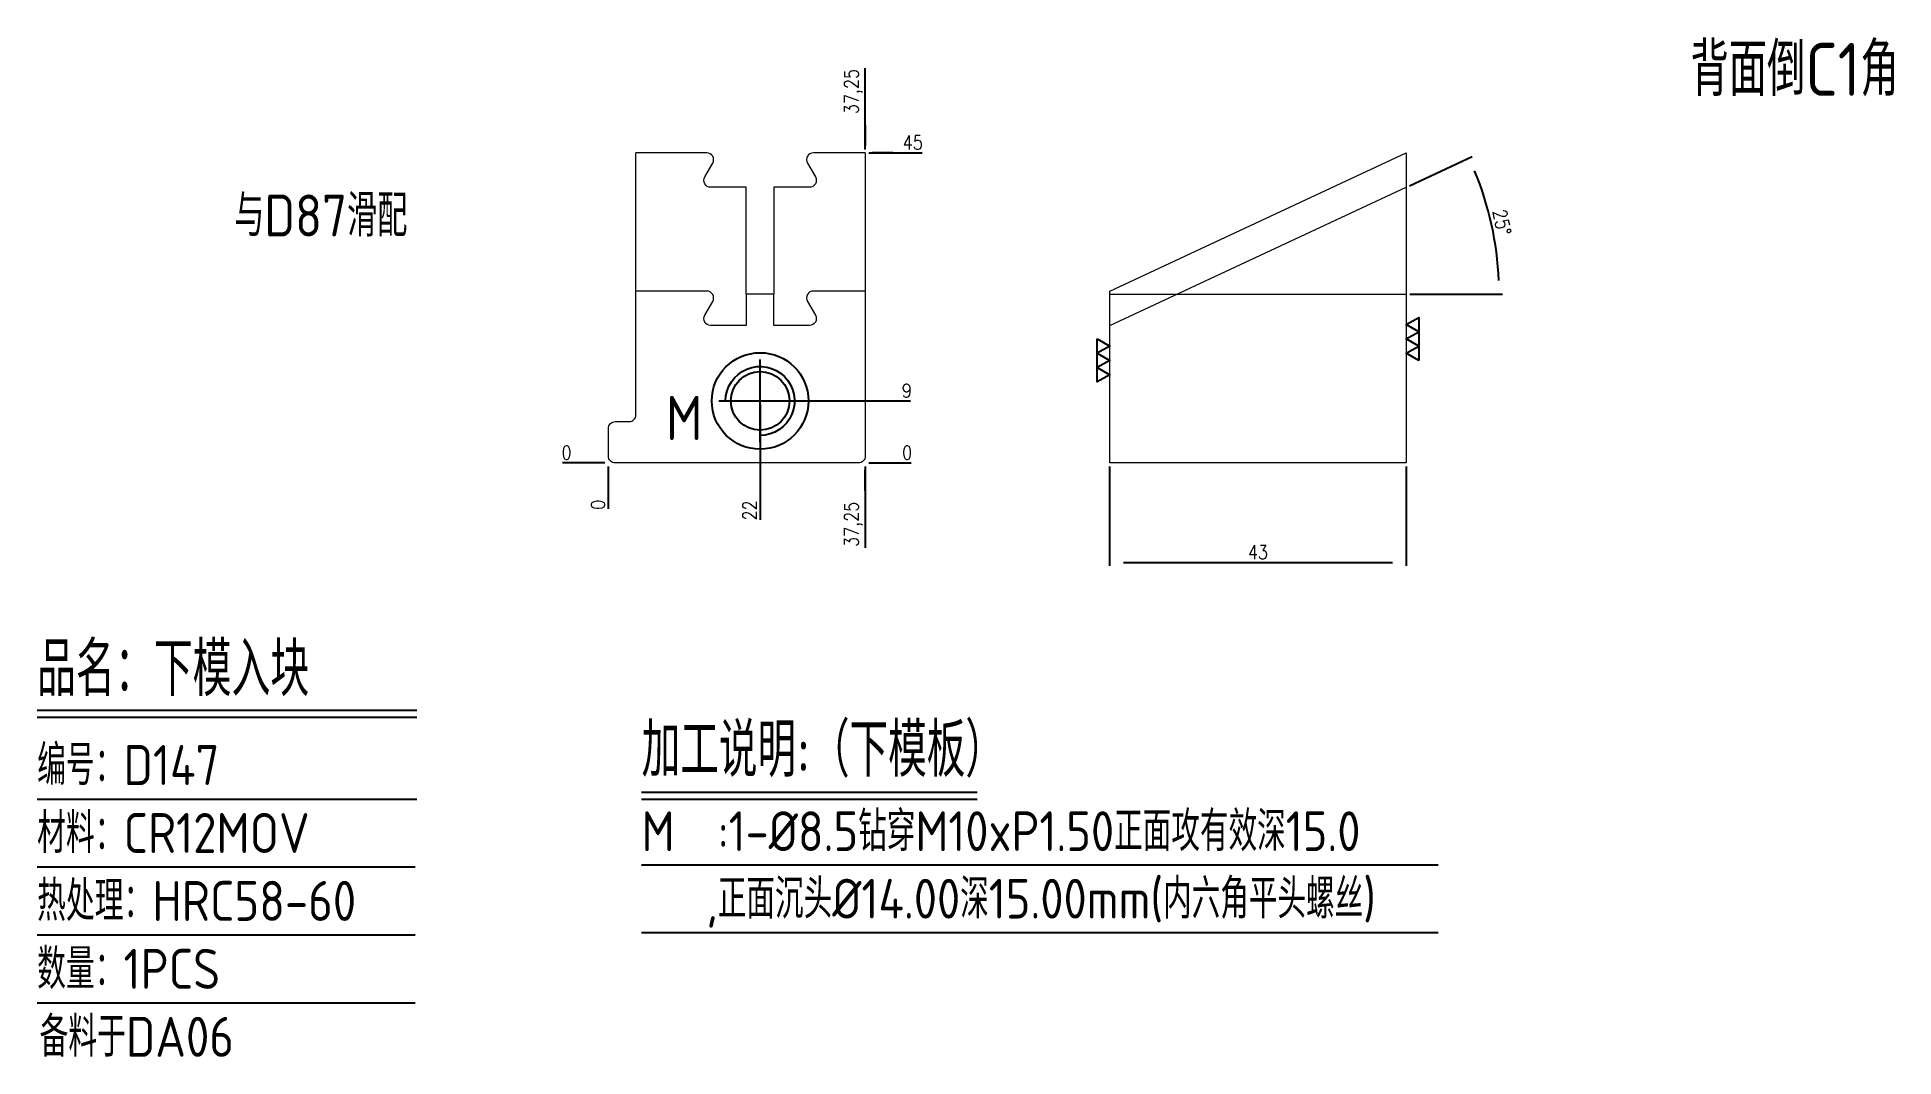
# Model space of a CAD drawing. Header units: millimetres. Extents: x 107874 to 108143, y -8002 to -7855.
import ezdxf
from ezdxf.enums import TextEntityAlignment as Align

# ---------------------------------------------------------------- set-up
doc = ezdxf.new("R2010")
doc.units = ezdxf.units.MM
doc.linetypes.add('CENTER', pattern=[0])
doc.linetypes.add('HIDDEN', pattern=[0])
for name, color, linetype in [('DIE_P', 2, 'Continuous'), ('DIM', 4, 'Continuous'), ('TEXT', 4, 'Continuous')]:
    doc.layers.add(name, color=color, linetype=linetype)
doc.styles.add('gbenor', font='gbenor.shx', dxfattribs={"bigfont": 'gbcbig.shx'})
doc.styles.get("Standard").update_dxf_attribs({"font": 'txt.shx', "width": 0.85, "bigfont": 'ctxt.shx'})
doc.dimstyles.new('T-2-WX', dxfattribs={"dimtxt": 2, "dimasz": 2, "dimexe": 0.5, "dimexo": 0.5, "dimgap": 0.5, "dimtad": 1, "dimtxsty": 'Standard', "dimblk": 'OPEN30', "dimcen": 0, "dimazin": 3, "dimtfac": 1, "dimtmove": 0, "dimatfit": 3, "dimldrblk": 'OPEN30', "dimlwd": -1, "dimlwe": -1})

# ---------------------------------------------------------------- blocks, each defined once
blk = doc.blocks.new('*D7579')
at = {"layer": 'Defpoints', "color": 0}
for p in [(108029.21, -7916.33), (108072.21, -7916.33), (108072.21, -7930.77)]:
    blk.add_point(p, dxfattribs=at)
at = {"layer": 'DIM', "color": 0}
for p, q in [((108029.21, -7916.83), (108029.21, -7931.27)), ((108072.21, -7916.83), (108072.21, -7931.27)), ((108031.21, -7930.77), (108070.21, -7930.77))]:
    blk.add_line(p, q, dxfattribs=at)
at = {"layer": 'DIM', "color": 0, "insert": (108050.71, -7929.27), "char_height": 2, "attachment_point": 5}
blk.add_mtext('43', dxfattribs=at)
blk = doc.blocks.new('_Open30')
blk = doc.blocks.new('*D7580')
at = {"layer": 'Defpoints', "color": 0}
for p in [(108072.21, -7876.34), (108085.19, -7885.08), (108029.21, -7891.85), (108072.21, -7891.85), (108029.21, -7896.39)]:
    blk.add_point(p, dxfattribs=at)
at = {"layer": 'DIM', "color": 0}
for p, q in [((108072.67, -7876.13), (108081.76, -7871.89)), ((108072.71, -7891.85), (108086.19, -7891.85))]:
    blk.add_line(p, q, dxfattribs=at)
blk.add_arc((108038.95, -7891.85), 46.74, 2.4519, 22.5481, dxfattribs=at)
at = {"layer": 'DIM', "color": 0, "insert": (108086.09, -7881.4), "char_height": 2, "attachment_point": 5, "rotation": 282.5}
blk.add_mtext('25%%d', dxfattribs=at)
blk = doc.blocks.new('*D7581')
at = {"layer": 'Defpoints', "color": 0}
for p in [(107956.52, -7916.33), (107993.77, -7916.33), (107998.77, -7916.33)]:
    blk.add_point(p, dxfattribs=at)
at = {"layer": 'DIM', "color": 0}
blk.add_line((107994.27, -7916.33), (108000.41, -7916.33), dxfattribs=at)
at = {"layer": 'DIM', "color": 0, "insert": (107999.84, -7914.83), "char_height": 2, "attachment_point": 5}
blk.add_mtext('0', dxfattribs=at)
blk = doc.blocks.new('*D7582')
at = {"layer": 'Defpoints', "color": 0}
for p in [(107978.52, -7907.33), (107998.77, -7907.33), (107956.52, -7916.33)]:
    blk.add_point(p, dxfattribs=at)
at = {"layer": 'DIM', "color": 0}
for p, q in [((107979.02, -7907.33), (107990.77, -7907.33)), ((107990.77, -7907.33), (107994.77, -7907.33)), ((107994.77, -7907.33), (108000.33, -7907.33))]:
    blk.add_line(p, q, dxfattribs=at)
at = {"layer": 'DIM', "color": 0, "insert": (107999.8, -7905.83), "char_height": 2, "attachment_point": 5}
blk.add_mtext('9', dxfattribs=at)
blk = doc.blocks.new('*D7583')
at = {"layer": 'Defpoints', "color": 0}
for p in [(107993.77, -7871.34), (107998.77, -7871.34), (107956.52, -7916.33)]:
    blk.add_point(p, dxfattribs=at)
at = {"layer": 'DIM', "color": 0}
for p, q in [((107994.27, -7871.34), (107997.77, -7871.34)), ((107997.77, -7871.34), (107994.77, -7871.34)), ((107994.77, -7871.34), (108002.03, -7871.34))]:
    blk.add_line(p, q, dxfattribs=at)
at = {"layer": 'DIM', "color": 0, "insert": (108000.65, -7869.84), "char_height": 2, "attachment_point": 5}
blk.add_mtext('45', dxfattribs=at)
blk = doc.blocks.new('*D7584')
at = {"layer": 'Defpoints', "color": 0}
for p in [(107951.52, -7916.33), (107956.52, -7916.33), (107956.52, -7916.33)]:
    blk.add_point(p, dxfattribs=at)
at = {"layer": 'DIM', "color": 0}
blk.add_line((107956.02, -7916.33), (107949.89, -7916.33), dxfattribs=at)
at = {"layer": 'DIM', "color": 0, "insert": (107950.46, -7914.83), "char_height": 2, "attachment_point": 5}
blk.add_mtext('0', dxfattribs=at)
blk = doc.blocks.new('*D7585')
at = {"layer": 'Defpoints', "color": 0}
for p in [(107956.52, -7916.33), (107993.77, -7916.33), (107993.77, -7921.33)]:
    blk.add_point(p, dxfattribs=at)
at = {"layer": 'DIM', "color": 0}
for p, q in [((107993.77, -7916.83), (107993.77, -7920.33)), ((107993.77, -7920.33), (107993.77, -7917.33)), ((107993.77, -7917.33), (107993.77, -7928.63))]:
    blk.add_line(p, q, dxfattribs=at)
at = {"layer": 'DIM', "color": 0, "insert": (107992.08, -7925.23), "char_height": 2, "attachment_point": 5, "rotation": 90}
blk.add_mtext('37,25', dxfattribs=at)
blk = doc.blocks.new('*D7586')
at = {"layer": 'Defpoints', "color": 0}
for p in [(107978.52, -7907.33), (107956.52, -7916.33), (107978.52, -7921.33)]:
    blk.add_point(p, dxfattribs=at)
at = {"layer": 'DIM', "color": 0}
for p, q in [((107978.52, -7907.83), (107978.52, -7913.33)), ((107978.52, -7913.33), (107978.52, -7917.33)), ((107978.52, -7917.33), (107978.52, -7924.59))]:
    blk.add_line(p, q, dxfattribs=at)
at = {"layer": 'DIM', "color": 0, "insert": (107977.02, -7923.21), "char_height": 2, "attachment_point": 5, "rotation": 90}
blk.add_mtext('22', dxfattribs=at)
blk = doc.blocks.new('*D7587')
at = {"layer": 'Defpoints', "color": 0}
for p in [(107956.52, -7916.33), (107956.52, -7916.33), (107956.52, -7921.33)]:
    blk.add_point(p, dxfattribs=at)
at = {"layer": 'DIM', "color": 0}
blk.add_line((107956.52, -7916.83), (107956.52, -7922.97), dxfattribs=at)
at = {"layer": 'DIM', "color": 0, "insert": (107955.02, -7922.4), "char_height": 2, "attachment_point": 5, "rotation": 90}
blk.add_mtext('0', dxfattribs=at)
blk = doc.blocks.new('*D7588')
at = {"layer": 'Defpoints', "color": 0}
for p in [(107993.77, -7866.34), (107993.77, -7871.34), (107956.52, -7916.33)]:
    blk.add_point(p, dxfattribs=at)
at = {"layer": 'DIM', "color": 0}
for p, q in [((107993.77, -7870.34), (107993.77, -7859.04)), ((107993.77, -7870.84), (107993.77, -7867.34)), ((107993.77, -7867.34), (107993.77, -7870.34))]:
    blk.add_line(p, q, dxfattribs=at)
at = {"layer": 'DIM', "color": 0, "insert": (107992.08, -7862.44), "char_height": 2, "attachment_point": 5, "rotation": 90}
blk.add_mtext('37,25', dxfattribs=at)

msp = doc.modelspace()

# ---------------------------------------------------------------- linework, layer by layer
at = {"layer": 'DIE_P', "color": 1, "linetype": 'Continuous', "lineweight": 15, "ltscale": 15}
msp.add_line((108029.215, -7891.388), (108072.215, -7871.337), dxfattribs=at)
at = {"layer": 'DIE_P', "color": 1, "linetype": 'HIDDEN', "lineweight": 15, "ltscale": 15}
for p, q in [((108029.215, -7896.388), (108072.215, -7876.337)), ((108029.215, -7891.85), (108072.215, -7891.85))]:
    msp.add_line(p, q, dxfattribs=at)
at = {"layer": 'DIE_P', "linetype": 'Continuous', "lineweight": 15}
msp.add_lwpolyline([(107993.775, -7871.337), (107993.775, -7915.333, -0.4142136), (107992.775, -7916.333), (107957.525, -7916.333, -0.4142136), (107956.525, -7915.333), (107956.525, -7911.333, -0.4142136), (107957.525, -7910.333), (107959.525, -7910.333, 0.4142136), (107960.525, -7909.333), (107960.525, -7871.337)], format="xyb", dxfattribs=at)
at = {"layer": 'DIE_P', "color": 1, "linetype": 'Continuous', "lineweight": 15, "elevation": 0}
msp.add_lwpolyline([(107993.775, -7871.337), (107986.257, -7871.337, 0.5773503), (107985.391, -7872.837), (107986.545, -7874.837, -0.5773503), (107985.679, -7876.337), (107980.525, -7876.337), (107980.525, -7891.85), (107976.525, -7891.85), (107976.525, -7876.337), (107971.37, -7876.337, -0.5773503), (107970.504, -7874.837), (107971.658, -7872.837, 0.5773503), (107970.792, -7871.337), (107960.525, -7871.337)], format="xyb", dxfattribs=at)
at = {"layer": 'DIE_P', "linetype": 'Continuous', "lineweight": 15}
msp.add_lwpolyline([(108072.215, -7871.337), (108072.215, -7879.047), (108072.215, -7916.333), (108029.215, -7916.333), (108029.215, -7891.388)], dxfattribs=at)
at = {"layer": 'DIE_P', "color": 1, "linetype": 'Continuous', "lineweight": 15}
msp.add_lwpolyline([(107993.775, -7891.388), (107986.257, -7891.388, 0.5773503), (107985.391, -7892.888), (107986.545, -7894.888, -0.5773503), (107985.679, -7896.388), (107980.525, -7896.388), (107980.525, -7891.85), (107976.525, -7891.85), (107976.525, -7896.388), (107971.37, -7896.388, -0.5773503), (107970.504, -7894.888), (107971.658, -7892.888, 0.5773503), (107970.792, -7891.388), (107960.525, -7891.388)], format="xyb", dxfattribs=at)
at = {"layer": 'DIE_P', "linetype": 'CENTER'}
for points in [[(107978.525, -7913.333), (107978.525, -7901.333)], [(107972.525, -7907.333), (107984.525, -7907.333)]]:
    msp.add_lwpolyline(points, dxfattribs=at)
at = {"layer": 'DIE_P'}
msp.add_lwpolyline([(107973.525, -7907.333, -2.4142136), (107978.525, -7912.333)], format="xyb", dxfattribs=at)
at = {"layer": 'DIE_P', "linetype": 'Continuous'}
msp.add_circle((107978.525, -7907.333), 7, dxfattribs=at)
at = {"layer": 'DIE_P'}
msp.add_circle((107978.525, -7907.333), 4.25, dxfattribs=at)
at = {"layer": 'DIM', "color": 4, "linetype": 'Continuous', "lineweight": 25}
for p, q in [((107873.702, -7952.18), (107928.765, -7952.18)), ((107873.702, -7953.195), (107928.765, -7953.195)), ((107873.702, -7965.083), (107928.765, -7965.083)), ((107873.702, -7974.941), (107928.525, -7974.941)), ((107873.702, -7984.799), (107928.525, -7984.799)), ((107873.702, -7994.657), (107928.525, -7994.657))]:
    msp.add_line(p, q, dxfattribs=at)
at = {"layer": 'TEXT', "color": 3}
for p, q in [((107961.343, -7964.079), (108010.004, -7964.079)), ((107961.343, -7965.087), (108010.004, -7965.087)), ((107961.343, -7974.649), (108076.818, -7974.649)), ((107961.343, -7984.441), (108076.818, -7984.441))]:
    msp.add_line(p, q, dxfattribs=at)
at = {"layer": 'TEXT'}
for points in [[(108074.015, -7901.457), (108072.215, -7900.417), (108074.015, -7899.378), (108072.215, -7898.339), (108074.015, -7897.3), (108072.215, -7896.26), (108074.015, -7895.221), (108074.015, -7901.457)], [(108027.415, -7898.339), (108029.215, -7899.378), (108027.415, -7900.417), (108029.215, -7901.457), (108027.415, -7902.496), (108029.215, -7903.535), (108027.415, -7904.574), (108027.415, -7898.339)]]:
    msp.add_lwpolyline(points, close=True, dxfattribs=at)

# ---------------------------------------------------------------- texts
at = {"layer": 'DIM', "color": 3, "linetype": 'Continuous', "lineweight": 25, "style": 'gbenor'}
for s, height, p in [('品名：下模入块', 7.8285, (107873.702, -7950.151)), ('编号：D147', 5.7989, (107873.702, -7963.053)), ('材料：CR12MOV', 5.7989, (107873.702, -7972.911)), ('热处理：HRC58-60', 5.79888, (107873.702, -7982.769)), ('数量：1PCS', 5.7989, (107873.702, -7992.628)), ('备料于DA06', 5.7989, (107874.054, -8002.486))]:
    msp.add_text(s, height=height, dxfattribs=at).set_placement(p)
at = {"layer": 'TEXT', "color": 4, "lineweight": 18, "style": 'gbenor'}
msp.add_text('背面倒C1角', height=7.7011, dxfattribs=at).set_placement((108113.433, -7863.076))
at = {"layer": 'TEXT', "color": 4, "style": 'gbenor'}
for s, height, p in [('与D87滑配', 6.075, (107902.27, -7883.47)), ('加工说明:（下模板）', 7.776, (107961.343, -7961.861)), ('M  :1-%%C8.5钻穿M10xP1.50正面攻有效深15.0', 5.76, (107961.343, -7972.633)), ('   ,正面沉头%%C14.00深15.00mm(内六角平头螺丝)', 5.76, (107961.343, -7982.425))]:
    msp.add_text(s, height=height, dxfattribs=at).set_placement(p)
msp.add_text('M', height=6.4, dxfattribs=at).set_placement((107967.52, -7909.795), align=Align.MIDDLE_CENTER)

# ---------------------------------------------------------------- dimensions: what is measured, and where the dimension line sits
at = {"layer": 'DIM'}
for feature_location, offset, dtype, origin, picture, middle in [((107993.775, -7871.337), (0, 5), 1, (107956.525, -7916.333), '*D7588', (107992.084, -7862.437)), ((107993.775, -7871.337), (5, 0), 0, (107956.525, -7916.333), '*D7583', (108000.651, -7869.837)), ((107978.525, -7907.333), (20.25, 0), 0, (107956.525, -7916.333), '*D7582', (107999.801, -7905.833)), ((107978.525, -7907.333), (0, -14), 1, (107956.525, -7916.333), '*D7586', (107977.025, -7923.209)), ((107956.524513052, -7916.332968017), (-5, 0), 0, (107956.524513052, -7916.332968017), '*D7584', (107950.457846385, -7914.832968017)), ((107993.774513072, -7916.332968017), (5, 0), 0, (107956.524513052, -7916.332968017), '*D7581', (107999.841179739, -7914.832968017)), ((107956.524513052, -7916.332968017), (0, -5), 1, (107956.524513052, -7916.332968017), '*D7587', (107955.024513052, -7922.399634684)), ((107993.775, -7916.333), (0, -5), 1, (107956.525, -7916.333), '*D7585', (107992.084, -7925.233))]:
    dim = msp.add_ordinate_dim(feature_location=feature_location, offset=offset, dtype=dtype, origin=origin, dimstyle='T-2-WX', dxfattribs=at)
    dim.commit()
    dim.dimension.update_dxf_attribs({"geometry": picture, "text_midpoint": middle})
dim = msp.add_angular_dim_2l(base=(108085.193, -7885.076), line1=((108029.215, -7891.85), (108072.215, -7891.85)), line2=((108029.215, -7896.388), (108072.215, -7876.337)), dimstyle='T-2-WX', dxfattribs=at)
dim.commit()
dim.dimension.update_dxf_attribs({"geometry": '*D7580', "text_midpoint": (108086.09, -7881.398)})
dim = msp.add_linear_dim(base=(108072.215, -7930.77), p1=(108029.215, -7916.333), p2=(108072.215, -7916.333), dimstyle='T-2-WX', dxfattribs=at)
dim.commit()
dim.dimension.update_dxf_attribs({"geometry": '*D7579', "text_midpoint": (108050.715, -7929.27)})

doc.saveas('drawing.dxf')
